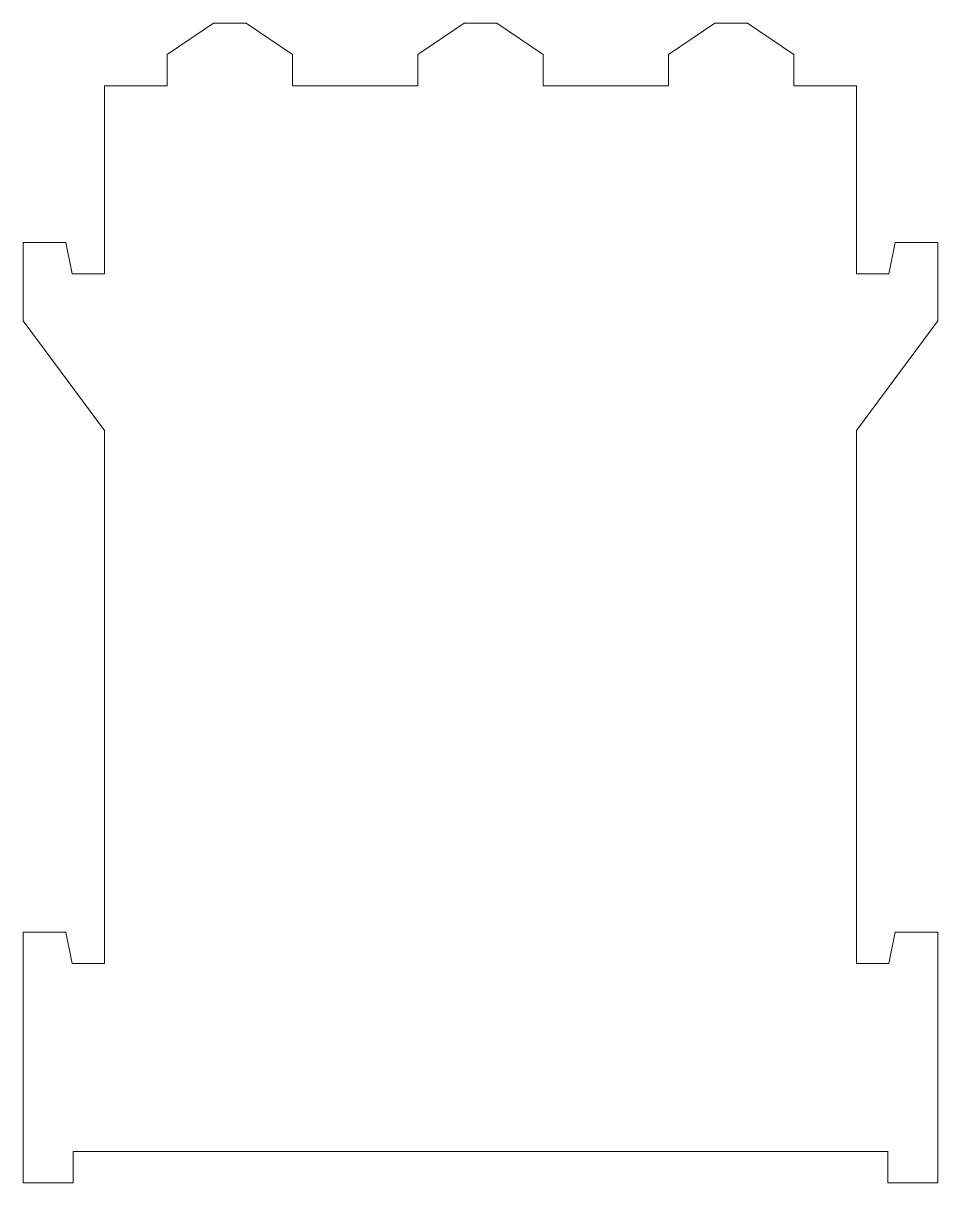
# Model space of a CAD drawing. Header units: inches. Extents: x 7 to 153, y -192 to -7.
import ezdxf

# ---------------------------------------------------------------- set-up
doc = ezdxf.new("R2010")
doc.units = ezdxf.units.IN
doc.header["$MEASUREMENT"] = 0
doc.layers.add('Layer 1', color=7, linetype='Continuous')

# ---------------------------------------------------------------- blocks, each defined once
blk = doc.blocks.new('block 2')
at = {"layer": 'Layer 1', "lineweight": 0}
blk.add_open_spline([(129.76, -12.47), (129.76, -12.47), (129.76, -17.47), (129.76, -17.47), (129.76, -17.47), (139.76, -17.47), (139.76, -17.47), (139.76, -17.47), (139.76, -47.47), (139.76, -47.47), (139.76, -47.47), (144.96, -47.47), (144.96, -47.47), (144.96, -47.47), (145.96, -42.47), (145.96, -42.47), (145.96, -42.47), (152.76, -42.47), (152.76, -42.47), (152.76, -42.47), (152.76, -54.97), (152.76, -54.97), (152.76, -54.97), (139.76, -72.47), (139.76, -72.47), (139.76, -72.47), (139.76, -157.47), (139.76, -157.47), (139.76, -157.47), (144.96, -157.47), (144.96, -157.47), (144.96, -157.47), (145.96, -152.47), (145.96, -152.47), (145.96, -152.47), (152.76, -152.47), (152.76, -152.47), (152.76, -152.47), (152.76, -192.47), (152.76, -192.47), (152.76, -192.47), (144.76, -192.47), (144.76, -192.47), (144.76, -192.47), (144.76, -187.47), (144.76, -187.47), (144.76, -187.47), (14.76, -187.47), (14.76, -187.47), (14.76, -187.47), (14.76, -192.47), (14.76, -192.47), (14.76, -192.47), (6.76, -192.47), (6.76, -192.47), (6.76, -192.47), (6.76, -152.47), (6.76, -152.47), (6.76, -152.47), (13.56, -152.47), (13.56, -152.47), (13.56, -152.47), (14.56, -157.47), (14.56, -157.47), (14.56, -157.47), (19.76, -157.47), (19.76, -157.47), (19.76, -157.47), (19.76, -72.47), (19.76, -72.47), (19.76, -72.47), (6.76, -54.97), (6.76, -54.97), (6.76, -54.97), (6.76, -42.47), (6.76, -42.47), (6.76, -42.47), (13.56, -42.47), (13.56, -42.47), (13.56, -42.47), (14.56, -47.47), (14.56, -47.47), (14.56, -47.47), (19.76, -47.47), (19.76, -47.47), (19.76, -47.47), (19.76, -17.47), (19.76, -17.47), (19.76, -17.47), (29.76, -17.47), (29.76, -17.47), (29.76, -17.47), (29.76, -12.47), (29.76, -12.47), (29.76, -12.47), (37.16, -7.47), (37.16, -7.47), (37.16, -7.47), (42.36, -7.47), (42.36, -7.47), (42.36, -7.47), (49.76, -12.47), (49.76, -12.47), (49.76, -12.47), (49.76, -17.47), (49.76, -17.47), (49.76, -17.47), (69.76, -17.47), (69.76, -17.47), (69.76, -17.47), (69.76, -12.47), (69.76, -12.47), (69.76, -12.47), (77.16, -7.47), (77.16, -7.47), (77.16, -7.47), (82.36, -7.47), (82.36, -7.47), (82.36, -7.47), (89.76, -12.47), (89.76, -12.47), (89.76, -12.47), (89.76, -17.47), (89.76, -17.47), (89.76, -17.47), (109.76, -17.47), (109.76, -17.47), (109.76, -17.47), (109.76, -12.47), (109.76, -12.47), (109.76, -12.47), (117.16, -7.47), (117.16, -7.47), (117.16, -7.47), (122.36, -7.47), (122.36, -7.47), (122.36, -7.47), (129.76, -12.47), (129.76, -12.47)], degree=3, knots=[0, 0, 0, 0, 1, 1, 1, 2, 2, 2, 3, 3, 3, 4, 4, 4, 5, 5, 5, 6, 6, 6, 7, 7, 7, 8, 8, 8, 9, 9, 9, 10, 10, 10, 11, 11, 11, 12, 12, 12, 13, 13, 13, 14, 14, 14, 15, 15, 15, 16, 16, 16, 17, 17, 17, 18, 18, 18, 19, 19, 19, 20, 20, 20, 21, 21, 21, 22, 22, 22, 23, 23, 23, 24, 24, 24, 25, 25, 25, 26, 26, 26, 27, 27, 27, 28, 28, 28, 29, 29, 29, 30, 30, 30, 31, 31, 31, 32, 32, 32, 33, 33, 33, 34, 34, 34, 35, 35, 35, 36, 36, 36, 37, 37, 37, 38, 38, 38, 39, 39, 39, 40, 40, 40, 41, 41, 41, 42, 42, 42, 43, 43, 43, 44, 44, 44, 45, 45, 45, 46, 46, 46, 46], dxfattribs=at)

msp = doc.modelspace()

# ---------------------------------------------------------------- block references
at = {"layer": 'Layer 1'}
msp.add_blockref('block 2', (0, 0), dxfattribs=at)

doc.saveas('drawing.dxf')
